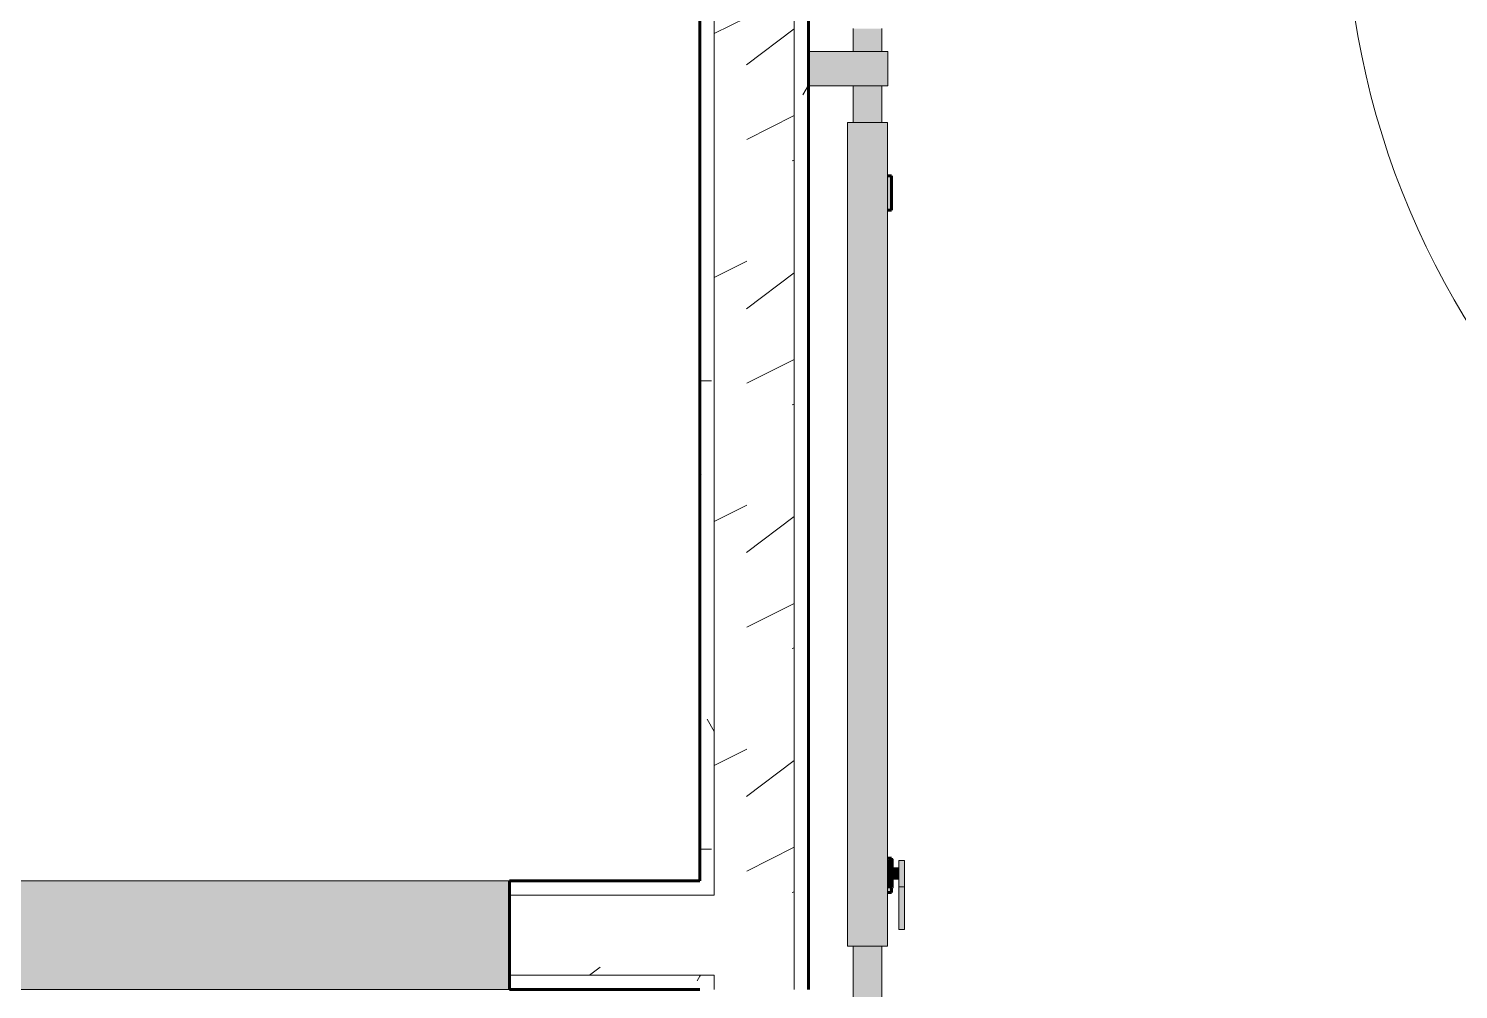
# Model space of a CAD drawing. Header units: inches. Extents: x -4061 to -1937, y 10959 to 12323.
# Drawn here: x -2814.3 to -2751.8, y 11575.3 to 11617.3 of the extents above; entities that cross this region are included whole.
import ezdxf

# ---------------------------------------------------------------- set-up
doc = ezdxf.new("R2010")
doc.units = ezdxf.units.IN
doc.header["$MEASUREMENT"] = 0
for name, color, linetype, lineweight in [('0-1', 7, 'Continuous', 5), ('0-2', 250, 'Continuous', 9), ('A-DOOR', 31, 'Continuous', 18), ('A-DOOR-1', 250, 'Continuous', 9), ('A-DOOR-3', 90, 'Continuous', 18), ('A-DOOR-4', 55, 'Continuous', 18), ('A-DOOR-5', 7, 'Continuous', 18), ('A-DOOR-6', 10, 'Continuous', 60), ('A-DOOR-7', 31, 'Continuous', 30), ('A-DOOR-8', 31, 'Continuous', 9), ('A-DOOR-FRAM', 31, 'Continuous', 30), ('A-WALL-1', 8, 'Continuous', 5), ('A-WALL-2', 10, 'Continuous', 60), ('A-WALL-3', 7, 'Continuous', 18), ('A-WALL-PATT-1', 250, 'Continuous', 9), ('A-WALL-PATT-2', 253, 'Continuous', 9)]:
    doc.layers.add(name, color=color, linetype=linetype, lineweight=lineweight)
pattern_1 = [(0, (0, 0), (20.48, 5.12), [0.845, -14.515, 0.845, -14.515, -81.92]), (0, (0, 0), (20.48, 5.12), [-30.72, 0.845, -29.875, 0.845, -14.515, -35.84]), (0, (0, 0), (20.48, 5.12), [-76.8, 0.845, -9.395, 0.845, -24.755]), (120, (7.68, 2.56), (-14.67405, 15.1762003), [0.845, -14.515, 0.845, -14.515, -81.92]), (120, (7.68, 2.56), (-14.67405, 15.1762003), [-30.72, 0.845, -29.875, 0.845, -14.515, -35.84]), (120, (7.68, 2.56), (-14.67405, 15.1762003), [-76.8, 0.845, -9.395, 0.845, -24.755]), (240, (10.24, 12.8), (-5.80595, -20.2962003), [0.845, -14.515, 0.845, -14.515, -81.92]), (240, (10.24, 12.8), (-5.80595, -20.2962003), [-30.72, 0.845, -29.875, 0.845, -14.515, -35.84]), (240, (10.24, 12.8), (-5.80595, -20.2962003), [-76.8, 0.845, -9.395, 0.845, -24.755])]
pattern_2 = [(216.87, (4.265, 10.662), (31.9871619, 21.32545714), [5.331, -47.981]), (206.565, (10.662, 7.464), (-10.662476, -10.6620098), [11.921, -11.921]), (198.435, (10.662, 2.132), (-21.32449365, -10.6625869), [6.744, -26.974])]

# ---------------------------------------------------------------- blocks, each defined once
blk = doc.blocks.new('Interior_barn_door_18732 - Interior_barn_door_18732-1656080-ENLARGED RCP - 3RD FLOOR PLAN - EAST')
at = {"layer": 'A-DOOR-3'}
for points in [[(-23.631, 6.573), (-23.631, 6.323), (-22.488, 6.323), (-22.518, 6.573), (-23.601, 6.573)], [(-23.307, 6.274), (-23.283, 6.073), (-22.825, 6.073), (-22.849, 6.323), (-23.307, 6.323)], [(-22.488, 6.573), (-22.488, 6.323), (-20.632, 6.323), (-20.632, 6.573), (-22.408, 6.573)], [(-23.682, 6), (-23.658, 5.823), (-23.441, 5.823), (-23.441, 6.073), (-23.682, 6.073)], [(-23.441, 5.823), (-22.691, 5.823), (-22.691, 6.073), (-23.441, 6.073), (-23.441, 6)], [(-22.691, 6.073), (-22.691, 5.823), (-22.45, 5.823), (-22.474, 6.073), (-22.626, 6.073)]]:
    blk.add_hatch(color=256, dxfattribs=at).paths.add_polyline_path(points, flags=0)
at = {"layer": 'A-DOOR-4'}
h = blk.add_hatch(color=256, dxfattribs=at)
h.paths.add_polyline_path([(-59, 5.037), (-59, 2.375), (-57.5, 2.375), (-57.5, 5.846), (-59, 5.823), (-59, 5.108)], flags=0)
h.paths.add_polyline_path([(18.5, 4.407), (18.5, 2.375), (20, 2.375), (20, 5.846), (18.5, 5.846), (18.5, 4.41)], flags=0)
for points in [[(-55.896, 5.037), (-55.896, 4.073), (-19.896, 4.073), (-19.896, 5.823), (-55.896, 5.823)], [(-53.558, 6), (-53.558, 5.823), (-52.058, 5.823), (-52.058, 6), (-52.581, 6)]]:
    blk.add_hatch(color=256, dxfattribs=at).paths.add_polyline_path(points, flags=0)
h = blk.add_hatch(color=256, dxfattribs=at)
h.paths.add_polyline_path([(-23.734, 6), (-23.734, 5.823), (-23.682, 5.823), (-23.682, 6)], flags=0)
h.paths.add_polyline_path([(-22.45, 5.823), (-22.234, 5.823), (-22.234, 6), (-22.45, 6)], flags=0)
h = blk.add_hatch(color=256, dxfattribs=at)
h.paths.add_polyline_path([(-60, 4.948), (-59, 4.948), (-59, 5.573), (-60, 5.552), (-60, 5.037)], flags=0)
h.paths.add_polyline_path([(-57.5, 5.55), (-57.5, 4.948), (-55.896, 4.948), (-55.896, 5.573), (-57.5, 5.552)], flags=0)
h.paths.add_polyline_path([(-19.896, 5.44), (-19.896, 4.948), (18.5, 4.953), (18.5, 5.573), (-19.896, 5.552), (-19.896, 5.489)], flags=0)
h.paths.add_polyline_path([(20, 4.948), (21, 4.948), (21, 5.573), (20, 5.552), (20, 4.95)], flags=0)
h = blk.add_hatch(color=256, dxfattribs=at)
h.paths.add_polyline_path([(-60, 4.407), (-60, 4.323), (-59, 4.344), (-59, 4.948), (-60, 4.948), (-60, 4.506)], flags=0)
h.paths.add_polyline_path([(-57.5, 4.631), (-57.5, 4.323), (-55.896, 4.344), (-55.896, 4.948), (-57.5, 4.948), (-57.5, 4.635)], flags=0)
h.paths.add_polyline_path([(-19.896, 4.506), (-19.896, 4.323), (18.5, 4.346), (18.5, 4.948), (-19.896, 4.948), (-19.896, 4.571)], flags=0)
h.paths.add_polyline_path([(20, 4.408), (20, 4.323), (21, 4.344), (21, 4.948), (20, 4.946), (20, 4.506)], flags=0)
at = {"layer": 'A-DOOR-1'}
for p, q in [((-22.488, 6.573), (-23.631, 6.573)), ((-23.631, 6.573), (-23.631, 6.323)), ((-23.631, 6.323), (-22.488, 6.323)), ((-23.316, 6.323), (-23.316, 6.073)), ((-23.316, 6.323), (-23.316, 6.073)), ((-22.816, 6.073), (-22.816, 6.323)), ((-22.816, 6.073), (-22.816, 6.323)), ((-22.486, 6.323), (-22.486, 6.573)), ((-20.62, 6.323), (-20.62, 6.573)), ((-23.691, 6.073), (-23.691, 5.823)), ((-23.441, 6.073), (-23.691, 6.073)), ((-23.691, 6.073), (-23.682, 6.073)), ((-22.691, 6.073), (-23.441, 6.073)), ((-22.441, 6.073), (-22.691, 6.073)), ((-22.45, 6.073), (-22.441, 6.073)), ((-22.441, 5.823), (-22.441, 6.073))]:
    blk.add_line(p, q, dxfattribs=at)
for points, knots in [([(-22.489, 6.323), (-22.396, 6.323), (-22.104, 6.323), (-21.532, 6.323), (-21.005, 6.323), (-20.736, 6.323), (-20.609, 6.323), (-20.622, 6.323), (-20.641, 6.323)], [0.1495851, 0.1495851, 0.1495851, 0.1495851, 0.2105513, 0.2964689, 0.3707648, 0.4376596, 0.4969616, 0.5310493, 0.5310493, 0.5310493, 0.5310493]), ([(-20.639, 6.573), (-20.62, 6.573), (-20.611, 6.573), (-20.735, 6.573), (-21.006, 6.573), (-21.528, 6.573), (-22.116, 6.573), (-22.378, 6.573), (-22.476, 6.573)], [-0.5310493, -0.5310493, -0.5310493, -0.5310493, -0.4969616, -0.4376596, -0.3707648, -0.2964689, -0.2105513, -0.1495851, -0.1495851, -0.1495851, -0.1495851])]:
    blk.add_open_spline(points, degree=3, knots=knots, dxfattribs=at)
at = {"layer": 'A-DOOR-5'}
for p, q in [((-59, 2.375), (-59, 5.846)), ((-59, 5.846), (-57.5, 5.846)), ((-57.5, 5.846), (-57.5, 2.375)), ((-55.896, 4.073), (-55.896, 5.823)), ((-55.896, 5.823), (-19.896, 5.823)), ((-19.896, 5.823), (-19.896, 4.073)), ((-59, 5.573), (-60, 5.573)), ((-55.896, 5.573), (-57.5, 5.573)), ((18.5, 5.573), (-19.896, 5.573)), ((-60, 4.323), (-59, 4.323)), ((-57.5, 4.323), (-55.896, 4.323)), ((-19.896, 4.073), (-55.896, 4.073)), ((-19.896, 4.323), (18.5, 4.323))]:
    blk.add_line(p, q, dxfattribs=at)
at = {"layer": 'A-DOOR-6'}
for p, q in [((-53.558, 6), (-53.558, 5.823)), ((-52.058, 6), (-53.558, 6)), ((-52.058, 5.823), (-52.058, 6)), ((-23.734, 6), (-23.734, 5.823)), ((-23.682, 6), (-23.734, 6)), ((-22.234, 6), (-22.45, 6)), ((-22.234, 5.823), (-22.234, 6))]:
    blk.add_line(p, q, dxfattribs=at)
blk = doc.blocks.new('CTR - 1st Phase - Unit Layouts_rvt-1-ENLARGED RCP - 3RD FLOOR PLAN - EAST')
at = {"layer": 'A-WALL-1'}
blk.add_hatch(color=256, dxfattribs=at).paths.add_polyline_path([(-2798.409, 11575.329), (-2793.247, 11575.329), (-2793.247, 11580.079), (-2827.247, 11580.079), (-2827.247, 11579.204), (-2863.247, 11579.204), (-2863.247, 11576.204), (-2827.247, 11576.204), (-2827.247, 11575.329)], flags=0)
at = {"layer": 'A-WALL-PATT-1'}
h = blk.add_hatch(dxfattribs=at)
h.set_pattern_fill('FP_1', color=256, style=0, pattern_type=2)
h.set_pattern_definition(pattern_1)
h.paths.add_polyline_path([(-2784.924, 11536.227), (-2784.299, 11536.227), (-2784.299, 11539.329), (-2784.924, 11539.329)], flags=0)
h.paths.add_polyline_path([(-2784.924, 11575.329), (-2784.299, 11575.329), (-2784.299, 11575.954), (-2784.924, 11575.954)], flags=0)
h.paths.add_polyline_path([(-2784.299, 11579.454), (-2784.299, 11623.649), (-2784.924, 11623.649), (-2784.924, 11579.454)], flags=0)
h = blk.add_hatch(dxfattribs=at)
h.set_pattern_fill('FP_1', color=256, style=0, pattern_type=2)
h.set_pattern_definition(pattern_1)
h.paths.add_polyline_path([(-2780.174, 11536.227), (-2780.174, 11539.329), (-2780.799, 11539.329), (-2780.799, 11536.227)], flags=0)
h.paths.add_polyline_path([(-2780.799, 11575.329), (-2780.174, 11575.329), (-2780.174, 11623.639), (-2780.799, 11623.639), (-2780.799, 11577.559)], flags=0)
h = blk.add_hatch(dxfattribs=at)
h.set_pattern_fill('FP_1', color=256, style=0, pattern_type=2)
h.set_pattern_definition(pattern_1)
h.paths.add_polyline_path([(-2784.924, 11579.454), (-2784.924, 11580.079), (-2793.247, 11580.079), (-2793.247, 11579.454), (-2784.933, 11579.454)], flags=0)
h.paths.add_polyline_path([(-2860.761, 11579.454), (-2827.247, 11579.454), (-2827.247, 11580.079), (-2913.324, 11580.079), (-2913.324, 11579.454), (-2863.247, 11579.454)], flags=0)
h = blk.add_hatch(dxfattribs=at)
h.set_pattern_fill('FP_1', color=256, style=0, pattern_type=2)
h.set_pattern_definition(pattern_1)
h.paths.add_polyline_path([(-2784.924, 11575.329), (-2784.924, 11575.954), (-2793.247, 11575.954), (-2793.247, 11575.329)], flags=0)
h.paths.add_polyline_path([(-2827.247, 11575.329), (-2827.247, 11575.954), (-2913.324, 11575.945), (-2913.324, 11575.329), (-2859.726, 11575.329)], flags=0)
at = {"layer": 'A-WALL-PATT-2'}
h = blk.add_hatch(dxfattribs=at)
h.set_pattern_fill('FP_2', color=256, style=0, pattern_type=2)
h.set_pattern_definition(pattern_2)
h.paths.add_polyline_path([(-2780.799, 11535.602), (-2780.799, 11539.329), (-2784.299, 11539.329), (-2784.299, 11535.602), (-2783.08, 11535.602)], flags=0)
h.paths.add_polyline_path([(-2784.299, 11575.329), (-2780.799, 11575.329), (-2780.799, 11623.649), (-2784.299, 11623.649), (-2784.299, 11575.954)], flags=0)
h = blk.add_hatch(dxfattribs=at)
h.set_pattern_fill('FP_2', color=256, style=0, pattern_type=2)
h.set_pattern_definition(pattern_2)
h.paths.add_polyline_path([(-2793.247, 11575.954), (-2784.299, 11575.954), (-2784.299, 11579.454), (-2793.247, 11579.454), (-2793.247, 11579.204)], flags=0)
h.paths.add_polyline_path([(-2893.849, 11575.954), (-2827.247, 11575.954), (-2827.247, 11576.204), (-2863.247, 11576.204), (-2863.247, 11579.204), (-2827.247, 11579.204), (-2827.247, 11579.454), (-2913.324, 11579.447), (-2913.324, 11575.954), (-2911.849, 11575.954)], flags=0)
at = {"layer": 'A-WALL-2'}
for p, q in [((-2780.174, 11623.649), (-2780.174, 11575.329)), ((-2784.924, 11580.079), (-2784.924, 11619.339)), ((-2793.247, 11580.079), (-2784.924, 11580.079)), ((-2793.247, 11575.329), (-2793.247, 11580.079)), ((-2784.924, 11575.329), (-2793.247, 11575.329))]:
    blk.add_line(p, q, dxfattribs=at)
at = {"layer": 'A-WALL-3'}
for p, q in [((-2784.299, 11623.649), (-2784.299, 11579.454)), ((-2780.799, 11623.649), (-2780.799, 11575.329)), ((-2793.247, 11580.079), (-2827.247, 11580.079)), ((-2784.924, 11579.454), (-2793.247, 11579.454)), ((-2784.924, 11579.454), (-2784.299, 11579.454)), ((-2784.924, 11575.954), (-2793.247, 11575.954)), ((-2784.924, 11575.954), (-2784.299, 11575.954)), ((-2784.299, 11575.954), (-2784.299, 11575.329)), ((-2827.247, 11575.329), (-2793.247, 11575.329))]:
    blk.add_line(p, q, dxfattribs=at)
at = {"layer": '0-2', "rotation": 269.9999999999976}
blk.add_blockref('Interior_barn_door_18732 - Interior_barn_door_18732-1656080-ENLARGED RCP - 3RD FLOOR PLAN - EAST', (-2782.549, 11557.329), dxfattribs=at)
blk = doc.blocks.new('HOLLOW METAL - UNIT DOOR-1758958-ENLARGED RCP - 3RD FLOOR PLAN - EAST')
at = {"layer": 'A-DOOR-7'}
for p, q in [((16.25, -2.25), (18, -2.25)), ((16.25, -38.25), (16.25, -2.25)), ((18, -2.25), (18, -38.25)), ((18, -38.25), (16.25, -38.25))]:
    blk.add_line(p, q, dxfattribs=at)
at = {"layer": 'A-DOOR-8'}
blk.add_arc((18, -2.25), 36, 180, 270, dxfattribs=at)
at = {"layer": 'A-DOOR-FRAM'}
for p, q in [((-20, 3.5), (-18, 3.5)), ((-20, -2.25), (-20, 3.5)), ((-18, 3.5), (-18, 1.5625)), ((18, 3.5), (20, 3.5)), ((18, 1.5625), (18, 3.5)), ((20, 3.5), (20, -2.25)), ((-18, 1.5625), (-17.375, 1.5625)), ((-17.375, 1.5625), (-17.375, -0.3125)), ((17.375, 1.5625), (18, 1.5625)), ((17.375, -0.3125), (17.375, 1.5625)), ((-18, -0.3125), (-18, -2.25)), ((-17.375, -0.3125), (-18, -0.3125)), ((18, -0.3125), (17.375, -0.3125)), ((18, -2.25), (18, -0.3125)), ((-18, -2.25), (-20, -2.25)), ((20, -2.25), (18, -2.25))]:
    blk.add_line(p, q, dxfattribs=at)

msp = doc.modelspace()

# ---------------------------------------------------------------- block references
at = {"layer": '0-1'}
msp.add_blockref('CTR - 1st Phase - Unit Layouts_rvt-1-ENLARGED RCP - 3RD FLOOR PLAN - EAST', (0, 0), dxfattribs=at)
at = {"layer": 'A-DOOR'}
msp.add_blockref('HOLLOW METAL - UNIT DOOR-1758958-ENLARGED RCP - 3RD FLOOR PLAN - EAST', (-2738.724, 11625.639), dxfattribs=at)

doc.saveas('drawing.dxf')
